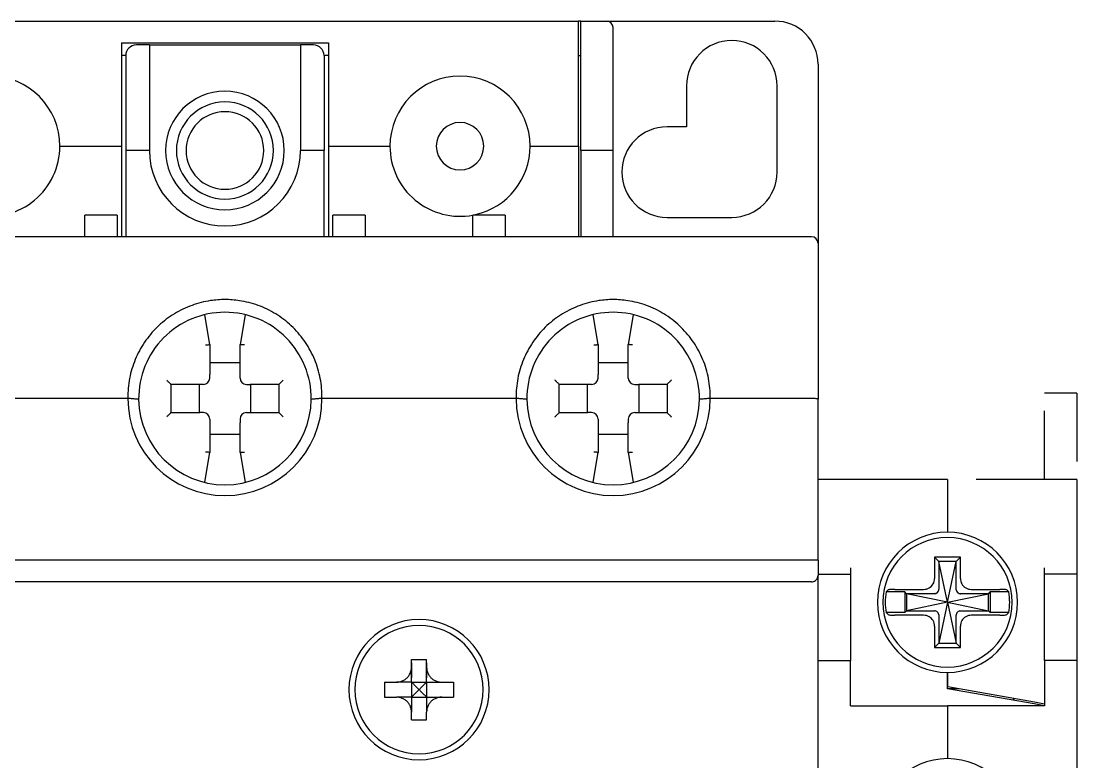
# Model space of a CAD drawing. Header units: millimetres. Extents: x 0 to 3804, y 0 to 2690.
# Drawn here: x 2038.83 to 2087.78, y 1949.36 to 1983.71 of the extents above; entities that cross this region are included whole.
import ezdxf

# ---------------------------------------------------------------- set-up
doc = ezdxf.new("R2010")
doc.units = ezdxf.units.MM
doc.linetypes.add('HIDDEN', pattern=[9.525, 6.35, -3.175])
doc.layers.add('도면층1', color=3, linetype='Continuous')
doc.layers.add('도면층2', color=3, linetype='HIDDEN')

msp = doc.modelspace()

# ---------------------------------------------------------------- linework, layer by layer
at = {"color": 7, "linetype": 'Continuous'}
for p, q in [((2056.925, 1954.105), (2057.625, 1954.105)), ((2056.925, 1953.755), (2056.925, 1954.105)), ((2057.625, 1953.755), (2057.625, 1954.105)), ((2056.925, 1953.955), (2056.925, 1953.255)), ((2056.925, 1953.055), (2056.925, 1953.755)), ((2057.625, 1953.955), (2057.625, 1953.255)), ((2057.625, 1953.055), (2057.625, 1953.755)), ((2055.675, 1953.055), (2056.225, 1953.055)), ((2055.675, 1953.055), (2055.675, 1952.355)), ((2056.925, 1953.055), (2056.225, 1953.055)), ((2056.925, 1953.055), (2057.625, 1953.055)), ((2056.925, 1953.055), (2056.925, 1952.355)), ((2057.625, 1953.055), (2058.325, 1953.055)), ((2057.625, 1953.055), (2057.625, 1952.355)), ((2058.325, 1953.055), (2058.875, 1953.055)), ((2058.875, 1953.055), (2058.875, 1952.355)), ((2055.675, 1952.355), (2056.225, 1952.355)), ((2056.925, 1952.355), (2056.225, 1952.355)), ((2056.925, 1952.355), (2057.625, 1952.355)), ((2057.625, 1952.355), (2058.325, 1952.355)), ((2058.325, 1952.355), (2058.875, 1952.355)), ((2056.925, 1951.305), (2056.925, 1951.655)), ((2057.625, 1951.305), (2057.625, 1951.655)), ((2056.925, 1951.305), (2057.625, 1951.305))]:
    msp.add_line(p, q, dxfattribs=at)
for radius, start, end in [(3.25, 0, 180), (2.975, 0, 180), (3.25, 180, 0), (2.975, 180, 0)]:
    msp.add_arc((2057.275, 1952.705), radius, start, end, dxfattribs=at)
for points, knots in [([(2056.225, 1953.055), (2056.279, 1953.055), (2056.386, 1953.067), (2056.536, 1953.119), (2056.669, 1953.202), (2056.779, 1953.312), (2056.862, 1953.445), (2056.914, 1953.595), (2056.925, 1953.702), (2056.925, 1953.755)], [0, 0, 0, 0, 0.161022, 0.318559, 0.472641, 0.627515, 0.781598, 0.939134, 1.100156, 1.100156, 1.100156, 1.100156]), ([(2057.625, 1953.755), (2057.625, 1953.702), (2057.637, 1953.595), (2057.689, 1953.445), (2057.772, 1953.312), (2057.882, 1953.202), (2058.015, 1953.119), (2058.165, 1953.067), (2058.272, 1953.055), (2058.325, 1953.055)], [0, 0, 0, 0, 0.161022, 0.318559, 0.472641, 0.627515, 0.781598, 0.939134, 1.100156, 1.100156, 1.100156, 1.100156]), ([(2056.925, 1953.055), (2056.964, 1953.017), (2057.041, 1952.94), (2057.157, 1952.823), (2057.236, 1952.745), (2057.275, 1952.705)], [0, 0, 0, 0, 0.1618825, 0.327047, 0.4949747, 0.4949747, 0.4949747, 0.4949747]), ([(2057.275, 1952.705), (2057.236, 1952.666), (2057.157, 1952.587), (2057.041, 1952.471), (2056.964, 1952.394), (2056.925, 1952.355)], [0, 0, 0, 0, 0.1679277, 0.3330923, 0.4949747, 0.4949747, 0.4949747, 0.4949747]), ([(2057.275, 1952.705), (2057.315, 1952.745), (2057.394, 1952.823), (2057.51, 1952.94), (2057.587, 1953.017), (2057.625, 1953.055)], [0, 0, 0, 0, 0.1679429, 0.3331074, 0.4949747, 0.4949747, 0.4949747, 0.4949747]), ([(2056.925, 1951.655), (2056.925, 1951.709), (2056.914, 1951.816), (2056.862, 1951.966), (2056.779, 1952.099), (2056.669, 1952.209), (2056.536, 1952.292), (2056.386, 1952.344), (2056.279, 1952.355), (2056.225, 1952.355)], [0, 0, 0, 0, 0.161022, 0.318559, 0.472641, 0.627515, 0.781598, 0.939134, 1.100156, 1.100156, 1.100156, 1.100156]), ([(2058.325, 1952.355), (2058.272, 1952.355), (2058.165, 1952.344), (2058.015, 1952.292), (2057.882, 1952.209), (2057.772, 1952.099), (2057.689, 1951.966), (2057.637, 1951.816), (2057.625, 1951.709), (2057.625, 1951.655)], [0, 0, 0, 0, 0.161022, 0.318559, 0.472641, 0.627515, 0.781598, 0.939134, 1.100156, 1.100156, 1.100156, 1.100156])]:
    msp.add_open_spline(points, degree=3, knots=knots, dxfattribs=at)
at = {"layer": '도면층1', "color": 7, "linetype": 'Continuous'}
for p, q in [((2031.875, 1983.705), (2064.675, 1983.705)), ((2064.675, 1977.905), (2064.675, 1983.705)), ((2064.775, 1983.705), (2064.675, 1983.705)), ((2064.775, 1977.905), (2064.775, 1983.705)), ((2064.775, 1983.705), (2065.975, 1983.705)), ((2065.975, 1983.705), (2073.775, 1983.705)), ((2066.275, 1977.705), (2066.275, 1983.405)), ((2043.475, 1982.705), (2043.475, 1977.905)), ((2043.475, 1982.705), (2044.175, 1982.705)), ((2044.175, 1982.705), (2044.775, 1982.705)), ((2044.775, 1982.605), (2044.175, 1982.605)), ((2044.775, 1982.705), (2051.775, 1982.705)), ((2044.775, 1982.605), (2044.775, 1977.705)), ((2044.775, 1982.605), (2051.775, 1982.605)), ((2051.775, 1982.705), (2052.375, 1982.705)), ((2052.375, 1982.605), (2051.775, 1982.605)), ((2051.775, 1982.605), (2051.775, 1977.705)), ((2052.375, 1982.705), (2053.075, 1982.705)), ((2053.075, 1982.705), (2053.075, 1977.905)), ((2043.675, 1982.105), (2043.475, 1982.105)), ((2043.675, 1982.105), (2043.675, 1977.705)), ((2052.875, 1982.105), (2052.875, 1977.705)), ((2053.075, 1982.105), (2052.875, 1982.105)), ((2064.675, 1982.105), (2064.775, 1982.105)), ((2075.775, 1981.705), (2075.775, 1973.405)), ((2069.675, 1980.705), (2069.675, 1978.805)), ((2073.875, 1976.705), (2073.875, 1980.705)), ((2069.675, 1978.805), (2068.775, 1978.805)), ((2040.625, 1977.905), (2043.475, 1977.905)), ((2043.475, 1977.905), (2043.475, 1973.705)), ((2044.775, 1977.705), (2043.675, 1977.705)), ((2043.675, 1977.705), (2043.675, 1973.705)), ((2052.875, 1977.705), (2051.775, 1977.705)), ((2052.875, 1973.705), (2052.875, 1977.705)), ((2053.075, 1977.905), (2055.925, 1977.905)), ((2053.075, 1977.905), (2053.075, 1973.705)), ((2062.425, 1977.905), (2064.675, 1977.905)), ((2064.675, 1977.905), (2064.675, 1977.705)), ((2064.675, 1977.705), (2064.675, 1973.705)), ((2064.775, 1977.705), (2064.775, 1977.905)), ((2066.275, 1977.705), (2064.775, 1977.705)), ((2064.775, 1977.705), (2064.775, 1973.705)), ((2066.275, 1973.705), (2066.275, 1977.705)), ((2041.775, 1973.705), (2041.775, 1974.705)), ((2043.275, 1974.705), (2041.775, 1974.705)), ((2043.275, 1974.705), (2043.275, 1973.705)), ((2053.275, 1973.705), (2053.275, 1974.705)), ((2054.775, 1974.705), (2053.275, 1974.705)), ((2054.775, 1974.705), (2054.775, 1973.705)), ((2059.775, 1973.705), (2059.775, 1974.705)), ((2061.275, 1974.705), (2059.775, 1974.705)), ((2061.275, 1974.705), (2061.275, 1973.705)), ((2068.775, 1974.605), (2071.775, 1974.605)), ((2075.475, 1973.705), (2021.075, 1973.705)), ((2075.775, 1973.405), (2075.775, 1966.179)), ((2075.775, 1973.405), (2075.775, 1966.179)), ((2047.575, 1968.705), (2047.344, 1970.081)), ((2049.207, 1970.081), (2048.975, 1968.705)), ((2065.575, 1968.705), (2065.344, 1970.081)), ((2067.207, 1970.081), (2066.975, 1968.705)), ((2047.575, 1968.705), (2047.575, 1967.326)), ((2047.575, 1968.705), (2047.575, 1967.326)), ((2048.975, 1967.326), (2048.975, 1968.705)), ((2048.975, 1967.326), (2048.975, 1968.705)), ((2065.575, 1968.705), (2065.575, 1967.326)), ((2065.575, 1968.705), (2065.575, 1967.326)), ((2066.975, 1967.326), (2066.975, 1968.705)), ((2066.975, 1967.326), (2066.975, 1968.705)), ((2048.975, 1967.855), (2047.575, 1967.855)), ((2066.975, 1967.855), (2065.575, 1967.855)), ((2047.575, 1967.155), (2047.575, 1967.326)), ((2048.975, 1967.155), (2048.975, 1967.326)), ((2065.575, 1967.155), (2065.575, 1967.326)), ((2066.975, 1967.155), (2066.975, 1967.326)), ((2047.105, 1966.855), (2045.775, 1966.855)), ((2047.105, 1966.855), (2045.775, 1966.855)), ((2045.775, 1965.555), (2045.775, 1966.855)), ((2047.075, 1966.855), (2047.075, 1965.555)), ((2047.275, 1966.855), (2047.105, 1966.855)), ((2049.275, 1966.855), (2049.446, 1966.855)), ((2050.775, 1966.855), (2049.446, 1966.855)), ((2050.775, 1966.855), (2049.446, 1966.855)), ((2049.475, 1965.555), (2049.475, 1966.855)), ((2050.775, 1966.855), (2050.775, 1965.555)), ((2063.775, 1965.555), (2063.775, 1966.855)), ((2065.105, 1966.855), (2063.775, 1966.855)), ((2065.105, 1966.855), (2063.775, 1966.855)), ((2065.075, 1966.855), (2065.075, 1965.555)), ((2065.275, 1966.855), (2065.105, 1966.855)), ((2067.275, 1966.855), (2067.446, 1966.855)), ((2068.775, 1966.855), (2067.446, 1966.855)), ((2068.775, 1966.855), (2067.446, 1966.855)), ((2067.475, 1965.555), (2067.475, 1966.855)), ((2068.775, 1966.855), (2068.775, 1965.555)), ((2043.775, 1966.205), (2034.775, 1966.205)), ((2061.775, 1966.205), (2052.775, 1966.205)), ((2075.475, 1966.205), (2070.775, 1966.205)), ((2075.775, 1958.705), (2075.775, 1966.179)), ((2045.775, 1965.555), (2047.105, 1965.555)), ((2045.775, 1965.555), (2047.105, 1965.555)), ((2047.275, 1965.555), (2047.105, 1965.555)), ((2049.275, 1965.555), (2049.446, 1965.555)), ((2049.446, 1965.555), (2050.775, 1965.555)), ((2049.446, 1965.555), (2050.775, 1965.555)), ((2063.775, 1965.555), (2065.105, 1965.555)), ((2063.775, 1965.555), (2065.105, 1965.555)), ((2065.275, 1965.555), (2065.105, 1965.555)), ((2067.275, 1965.555), (2067.446, 1965.555)), ((2067.446, 1965.555), (2068.775, 1965.555)), ((2067.446, 1965.555), (2068.775, 1965.555)), ((2047.575, 1965.255), (2047.575, 1965.085)), ((2047.575, 1965.085), (2047.575, 1963.705)), ((2047.575, 1965.085), (2047.575, 1963.705)), ((2048.975, 1965.255), (2048.975, 1965.085)), ((2048.975, 1963.705), (2048.975, 1965.085)), ((2048.975, 1963.705), (2048.975, 1965.085)), ((2065.575, 1965.255), (2065.575, 1965.085)), ((2065.575, 1965.085), (2065.575, 1963.705)), ((2065.575, 1965.085), (2065.575, 1963.705)), ((2066.975, 1965.255), (2066.975, 1965.085)), ((2066.975, 1963.705), (2066.975, 1965.085)), ((2066.975, 1963.705), (2066.975, 1965.085)), ((2047.575, 1964.555), (2048.975, 1964.555)), ((2065.575, 1964.555), (2066.975, 1964.555)), ((2047.344, 1962.329), (2047.575, 1963.705)), ((2048.975, 1963.705), (2049.207, 1962.329)), ((2065.344, 1962.329), (2065.575, 1963.705)), ((2066.975, 1963.705), (2067.207, 1962.329)), ((2081.775, 1962.455), (2075.775, 1962.455)), ((2081.775, 1962.455), (2081.775, 1960.005)), ((2081.775, 1962.455), (2081.775, 1960.005)), ((2087.775, 1962.455), (2087.775, 1958.355)), ((2075.775, 1958.705), (2020.775, 1958.705)), ((2075.775, 1958.705), (2075.775, 1958.005)), ((2081.375, 1958.655), (2081.175, 1958.855)), ((2081.175, 1958.855), (2081.175, 1957.86)), ((2082.375, 1958.855), (2081.175, 1958.855)), ((2081.775, 1956.755), (2081.375, 1958.655)), ((2082.175, 1958.655), (2081.375, 1958.655)), ((2081.375, 1958.655), (2081.375, 1957.357)), ((2081.775, 1956.755), (2082.175, 1958.655)), ((2082.175, 1958.655), (2082.375, 1958.855)), ((2082.175, 1957.357), (2082.175, 1958.655)), ((2082.375, 1957.86), (2082.375, 1958.855)), ((2075.775, 1958.055), (2077.275, 1958.055)), ((2075.775, 1944.379), (2075.775, 1958.005)), ((2077.275, 1958.355), (2077.275, 1958.055)), ((2077.275, 1958.055), (2077.275, 1954.055)), ((2086.275, 1958.055), (2086.275, 1958.355)), ((2087.775, 1958.055), (2086.275, 1958.055)), ((2086.275, 1954.055), (2086.275, 1958.055)), ((2087.775, 1958.355), (2087.775, 1958.055)), ((2087.775, 1958.055), (2087.775, 1954.055)), ((2075.475, 1957.705), (2021.075, 1957.705)), ((2079.795, 1957.235), (2078.929, 1957.235)), ((2079.342, 1957.355), (2080.671, 1957.355)), ((2079.795, 1957.235), (2079.795, 1956.275)), ((2079.875, 1957.155), (2079.795, 1957.235)), ((2081.775, 1956.755), (2079.875, 1957.155)), ((2081.173, 1957.155), (2079.875, 1957.155)), ((2079.875, 1957.155), (2079.875, 1956.355)), ((2081.775, 1956.755), (2083.675, 1957.155)), ((2083.675, 1957.155), (2082.377, 1957.155)), ((2082.88, 1957.355), (2084.209, 1957.355)), ((2083.675, 1957.155), (2083.755, 1957.235)), ((2083.675, 1956.355), (2083.675, 1957.155)), ((2083.755, 1957.235), (2083.755, 1956.275)), ((2084.622, 1957.235), (2083.755, 1957.235)), ((2081.775, 1956.755), (2079.875, 1956.355)), ((2081.775, 1956.755), (2081.375, 1954.855)), ((2081.775, 1956.755), (2082.175, 1954.855)), ((2081.775, 1956.755), (2083.675, 1956.355)), ((2079.795, 1956.275), (2078.929, 1956.275)), ((2080.671, 1956.155), (2079.342, 1956.155)), ((2079.875, 1956.355), (2079.795, 1956.275)), ((2079.875, 1956.355), (2081.173, 1956.355)), ((2081.375, 1956.153), (2081.375, 1954.855)), ((2082.175, 1954.855), (2082.175, 1956.153)), ((2082.377, 1956.355), (2083.675, 1956.355)), ((2084.209, 1956.155), (2082.88, 1956.155)), ((2083.675, 1956.355), (2083.755, 1956.275)), ((2084.622, 1956.275), (2083.755, 1956.275)), ((2081.175, 1955.65), (2081.175, 1954.655)), ((2082.375, 1954.655), (2082.375, 1955.65)), ((2081.375, 1954.855), (2081.175, 1954.655)), ((2081.175, 1954.655), (2082.375, 1954.655)), ((2081.375, 1954.855), (2082.175, 1954.855)), ((2082.175, 1954.855), (2082.375, 1954.655)), ((2056.925, 1954.105), (2057.625, 1954.105)), ((2056.925, 1953.755), (2056.925, 1954.105)), ((2057.625, 1953.755), (2057.625, 1954.105)), ((2056.925, 1953.055), (2056.925, 1953.755)), ((2057.625, 1953.055), (2057.625, 1953.755)), ((2075.775, 1954.055), (2077.275, 1954.055)), ((2077.275, 1951.955), (2077.275, 1954.055)), ((2087.775, 1954.055), (2086.275, 1954.055)), ((2086.275, 1954.055), (2086.275, 1951.955)), ((2087.775, 1954.055), (2087.775, 1907.355)), ((2081.775, 1952.849), (2081.775, 1953.505)), ((2081.775, 1953.505), (2081.775, 1952.849)), ((2055.675, 1953.055), (2055.675, 1952.355)), ((2055.675, 1953.055), (2056.225, 1953.055)), ((2056.925, 1953.055), (2056.225, 1953.055)), ((2056.925, 1953.055), (2057.625, 1953.055)), ((2056.925, 1953.055), (2056.925, 1952.355)), ((2057.625, 1953.055), (2057.625, 1952.355)), ((2057.625, 1953.055), (2058.325, 1953.055)), ((2058.325, 1953.055), (2058.875, 1953.055)), ((2058.875, 1953.055), (2058.875, 1952.355)), ((2081.775, 1952.749), (2081.775, 1952.849)), ((2081.775, 1952.849), (2081.793, 1952.846)), ((2081.775, 1952.755), (2082.306, 1952.755)), ((2085.791, 1952.041), (2081.775, 1952.749)), ((2081.793, 1952.846), (2085.808, 1952.138)), ((2055.675, 1952.355), (2056.225, 1952.355)), ((2056.925, 1952.355), (2056.225, 1952.355)), ((2056.925, 1952.355), (2057.625, 1952.355)), ((2056.925, 1952.355), (2056.925, 1951.655)), ((2057.625, 1952.355), (2058.325, 1952.355)), ((2057.625, 1952.355), (2057.625, 1951.655)), ((2058.325, 1952.355), (2058.875, 1952.355)), ((2085.808, 1952.138), (2086.275, 1952.055)), ((2056.925, 1951.305), (2056.925, 1951.655)), ((2057.625, 1951.305), (2057.625, 1951.655)), ((2077.275, 1951.955), (2081.775, 1951.955)), ((2081.775, 1951.955), (2081.775, 1949.505)), ((2081.775, 1951.955), (2081.775, 1949.505)), ((2086.275, 1951.955), (2081.775, 1951.955)), ((2086.258, 1951.958), (2085.791, 1952.041)), ((2056.925, 1951.305), (2057.625, 1951.305))]:
    msp.add_line(p, q, dxfattribs=at)
for centre, radius, start, end in [((2065.975, 1983.405), 0.3, 0, 90), ((2073.775, 1981.705), 2, 0, 90), ((2044.175, 1982.105), 0.5, 90, 180), ((2052.375, 1982.105), 0.5, 0, 90), ((2071.775, 1980.705), 2.1, 0, 180), ((2037.375, 1977.905), 3.25, 0, 180), ((2059.175, 1977.905), 3.25, 0, 180), ((2048.275, 1977.705), 2.75, 0, 180), ((2048.275, 1977.705), 2.25, 0, 180), ((2048.275, 1977.705), 1.8, 0, 180), ((2059.175, 1977.905), 1.1, 0, 180), ((2068.775, 1976.705), 2.1, 90, 270), ((2037.375, 1977.905), 3.25, 259.3577, 0), ((2048.275, 1977.705), 3.5, 180, 0), ((2048.275, 1977.705), 2.75, 180, 0), ((2048.275, 1977.705), 2.25, 180, 0), ((2048.275, 1977.705), 1.8, 180, 0), ((2059.175, 1977.905), 3.25, 180, 280.6423), ((2059.175, 1977.905), 1.1, 180, 0), ((2059.175, 1977.905), 3.25, 282.8571, 0), ((2071.775, 1976.705), 2.1, 270, 0), ((2059.175, 1977.905), 3.25, 280.6423, 282.8571), ((2075.475, 1973.405), 0.3, 0, 90), ((2048.275, 1966.205), 4, 90, 180.5582), ((2048.275, 1966.205), 4, 359.4428, 90), ((2066.275, 1966.205), 4, 90, 180.5582), ((2066.275, 1966.205), 4, 359.4428, 90), ((2047.275, 1967.155), 0.3, 270, 0), ((2047.275, 1967.155), 0.3, 270, 0), ((2049.275, 1967.155), 0.3, 180, 270), ((2049.275, 1967.155), 0.3, 180, 270), ((2065.275, 1967.155), 0.3, 270, 0), ((2065.275, 1967.155), 0.3, 270, 0), ((2067.275, 1967.155), 0.3, 180, 270), ((2067.275, 1967.155), 0.3, 180, 270), ((2048.275, 1966.205), 4.5, 180, 0), ((2048.275, 1966.205), 4, 180.5582, 270), ((2048.275, 1966.205), 4, 270, 359.4428), ((2066.275, 1966.205), 4.5, 180, 0), ((2066.275, 1966.205), 4, 180.5582, 270), ((2066.275, 1966.205), 4, 270, 359.4428), ((2047.275, 1965.255), 0.3, 0, 90), ((2047.275, 1965.255), 0.3, 0, 90), ((2049.275, 1965.255), 0.3, 90, 180), ((2049.275, 1965.255), 0.3, 90, 180), ((2065.275, 1965.255), 0.3, 0, 90), ((2065.275, 1965.255), 0.3, 0, 90), ((2067.275, 1965.255), 0.3, 90, 180), ((2067.275, 1965.255), 0.3, 90, 180), ((2081.775, 1956.755), 3.25, 90, 270), ((2081.775, 1956.755), 3.25, 270, 90), ((2081.775, 1956.755), 3, 0, 180), ((2081.775, 1956.755), 2.886, 170.427, 180), ((2081.775, 1956.755), 2.886, 0, 9.573), ((2081.775, 1956.755), 3, 180, 0), ((2081.775, 1956.755), 2.886, 180, 189.573), ((2081.775, 1956.755), 2.886, 350.427, 0), ((2085.275, 1952.019), 0.5, 144.6211, 157.1222), ((2081.775, 1946.255), 3.25, 90, 270), ((2081.775, 1946.255), 3.25, 270, 90)]:
    msp.add_arc(centre, radius, start, end, dxfattribs=at)
for points, knots in [([(2048.275, 1970.793), (2048.053, 1970.793), (2047.534, 1970.753), (2046.733, 1970.552), (2045.915, 1970.159), (2045.188, 1969.608), (2044.586, 1968.921), (2044.133, 1968.128), (2043.848, 1967.257), (2043.774, 1966.601), (2043.775, 1966.251), (2043.776, 1966.205)], [0, 0, 0, 0, 0.666683, 1.555472, 2.461017, 3.370722, 4.275631, 5.18091, 6.092917, 7.007321, 7.144067, 7.144067, 7.144067, 7.144067]), ([(2052.775, 1966.205), (2052.775, 1966.249), (2052.777, 1966.597), (2052.704, 1967.25), (2052.421, 1968.12), (2051.97, 1968.914), (2051.371, 1969.6), (2050.646, 1970.153), (2049.83, 1970.547), (2049.026, 1970.752), (2048.502, 1970.793), (2048.275, 1970.793)], [0, 0, 0, 0, 0.130937, 1.044186, 1.954991, 2.859112, 3.762926, 4.67151, 5.575891, 6.463527, 7.144069, 7.144069, 7.144069, 7.144069]), ([(2066.275, 1970.793), (2066.053, 1970.793), (2065.534, 1970.753), (2064.733, 1970.552), (2063.915, 1970.159), (2063.188, 1969.608), (2062.586, 1968.921), (2062.133, 1968.128), (2061.848, 1967.257), (2061.774, 1966.601), (2061.775, 1966.251), (2061.776, 1966.205)], [0, 0, 0, 0, 0.666683, 1.555472, 2.461017, 3.370722, 4.275631, 5.18091, 6.092917, 7.007321, 7.144067, 7.144067, 7.144067, 7.144067]), ([(2070.775, 1966.205), (2070.775, 1966.249), (2070.777, 1966.597), (2070.704, 1967.25), (2070.421, 1968.12), (2069.97, 1968.914), (2069.371, 1969.6), (2068.646, 1970.153), (2067.83, 1970.547), (2067.026, 1970.752), (2066.502, 1970.793), (2066.275, 1970.793)], [0, 0, 0, 0, 0.130937, 1.044186, 1.954991, 2.859112, 3.762926, 4.67151, 5.575891, 6.463527, 7.144069, 7.144069, 7.144069, 7.144069]), ([(2047.375, 1968.689), (2047.401, 1968.691), (2047.448, 1968.695), (2047.51, 1968.7), (2047.551, 1968.703), (2047.57, 1968.705), (2047.575, 1968.705)], [0, 0, 0, 0, 0.0766711, 0.1417776, 0.1853649, 0.2006966, 0.2006966, 0.2006966, 0.2006966]), ([(2049.175, 1968.689), (2049.15, 1968.691), (2049.103, 1968.695), (2049.041, 1968.7), (2049, 1968.703), (2048.981, 1968.705), (2048.975, 1968.705)], [0, 0, 0, 0, 0.0766711, 0.1417776, 0.1853649, 0.2006966, 0.2006966, 0.2006966, 0.2006966]), ([(2065.375, 1968.689), (2065.401, 1968.691), (2065.448, 1968.695), (2065.51, 1968.7), (2065.551, 1968.703), (2065.57, 1968.705), (2065.575, 1968.705)], [0, 0, 0, 0, 0.0766711, 0.1417776, 0.1853649, 0.2006966, 0.2006966, 0.2006966, 0.2006966]), ([(2067.175, 1968.689), (2067.15, 1968.691), (2067.103, 1968.695), (2067.041, 1968.7), (2067, 1968.703), (2066.981, 1968.705), (2066.975, 1968.705)], [0, 0, 0, 0, 0.0766711, 0.1417776, 0.1853649, 0.2006966, 0.2006966, 0.2006966, 0.2006966]), ([(2045.775, 1966.855), (2045.772, 1966.859), (2045.76, 1966.871), (2045.736, 1966.895), (2045.702, 1966.929), (2045.662, 1966.969), (2045.619, 1967.012), (2045.59, 1967.041), (2045.575, 1967.055)], [0, 0, 0, 0, 0.0149643, 0.0517887, 0.1018339, 0.1596822, 0.2213271, 0.2828427, 0.2828427, 0.2828427, 0.2828427]), ([(2050.975, 1967.055), (2050.961, 1967.041), (2050.932, 1967.012), (2050.889, 1966.969), (2050.849, 1966.929), (2050.815, 1966.895), (2050.791, 1966.871), (2050.779, 1966.859), (2050.775, 1966.855)], [0, 0, 0, 0, 0.0615156, 0.1231606, 0.1810088, 0.231054, 0.2678784, 0.2828427, 0.2828427, 0.2828427, 0.2828427]), ([(2063.775, 1966.855), (2063.772, 1966.859), (2063.76, 1966.871), (2063.736, 1966.895), (2063.702, 1966.929), (2063.662, 1966.969), (2063.619, 1967.012), (2063.59, 1967.041), (2063.575, 1967.055)], [0, 0, 0, 0, 0.0149643, 0.0517887, 0.1018339, 0.1596822, 0.2213271, 0.2828427, 0.2828427, 0.2828427, 0.2828427]), ([(2068.975, 1967.055), (2068.961, 1967.041), (2068.932, 1967.012), (2068.889, 1966.969), (2068.849, 1966.929), (2068.815, 1966.895), (2068.791, 1966.871), (2068.779, 1966.859), (2068.775, 1966.855)], [0, 0, 0, 0, 0.0615156, 0.1231606, 0.1810088, 0.231054, 0.2678784, 0.2828427, 0.2828427, 0.2828427, 0.2828427]), ([(2044.276, 1966.166), (2044.221, 1966.172), (2044.11, 1966.181), (2043.944, 1966.198), (2043.832, 1966.201), (2043.775, 1966.205)], [0, 0, 0, 0, 0.165564, 0.3328837, 0.5017573, 0.5017573, 0.5017573, 0.5017573]), ([(2052.775, 1966.205), (2052.719, 1966.201), (2052.607, 1966.198), (2052.441, 1966.181), (2052.33, 1966.172), (2052.275, 1966.166)], [0, 0, 0, 0, 0.168819, 0.3361386, 0.5017611, 0.5017611, 0.5017611, 0.5017611]), ([(2062.276, 1966.166), (2062.221, 1966.172), (2062.11, 1966.181), (2061.944, 1966.198), (2061.832, 1966.201), (2061.775, 1966.205)], [0, 0, 0, 0, 0.165564, 0.3328837, 0.5017573, 0.5017573, 0.5017573, 0.5017573]), ([(2070.775, 1966.205), (2070.719, 1966.201), (2070.607, 1966.198), (2070.441, 1966.181), (2070.33, 1966.172), (2070.275, 1966.166)], [0, 0, 0, 0, 0.168819, 0.3361386, 0.5017611, 0.5017611, 0.5017611, 0.5017611]), ([(2075.775, 1966.179), (2075.775, 1966.187), (2075.731, 1966.19), (2075.682, 1966.201), (2075.583, 1966.204), (2075.514, 1966.205), (2075.475, 1966.205)], [0, 0, 0, 0, 0.0248578, 0.0903121, 0.1878135, 0.3028517, 0.3028517, 0.3028517, 0.3028517]), ([(2045.575, 1965.355), (2045.59, 1965.37), (2045.619, 1965.399), (2045.662, 1965.442), (2045.702, 1965.481), (2045.736, 1965.516), (2045.76, 1965.54), (2045.772, 1965.552), (2045.775, 1965.555)], [0, 0, 0, 0, 0.0615156, 0.1231606, 0.1810088, 0.231054, 0.2678784, 0.2828427, 0.2828427, 0.2828427, 0.2828427]), ([(2050.775, 1965.555), (2050.779, 1965.552), (2050.791, 1965.54), (2050.815, 1965.516), (2050.849, 1965.481), (2050.889, 1965.442), (2050.932, 1965.399), (2050.961, 1965.37), (2050.975, 1965.355)], [0, 0, 0, 0, 0.0149643, 0.0517887, 0.1018339, 0.1596822, 0.2213271, 0.2828427, 0.2828427, 0.2828427, 0.2828427]), ([(2063.575, 1965.355), (2063.59, 1965.37), (2063.619, 1965.399), (2063.662, 1965.442), (2063.702, 1965.481), (2063.736, 1965.516), (2063.76, 1965.54), (2063.772, 1965.552), (2063.775, 1965.555)], [0, 0, 0, 0, 0.0615157, 0.1231606, 0.1810088, 0.231054, 0.2678784, 0.2828427, 0.2828427, 0.2828427, 0.2828427]), ([(2068.775, 1965.555), (2068.779, 1965.552), (2068.791, 1965.54), (2068.815, 1965.516), (2068.849, 1965.481), (2068.889, 1965.442), (2068.932, 1965.399), (2068.961, 1965.37), (2068.975, 1965.355)], [0, 0, 0, 0, 0.0149643, 0.0517887, 0.1018339, 0.1596822, 0.2213271, 0.2828427, 0.2828427, 0.2828427, 0.2828427]), ([(2047.575, 1963.705), (2047.57, 1963.706), (2047.551, 1963.707), (2047.51, 1963.711), (2047.448, 1963.716), (2047.401, 1963.72), (2047.375, 1963.722)], [0, 0, 0, 0, 0.0153317, 0.058919, 0.1240255, 0.2006966, 0.2006966, 0.2006966, 0.2006966]), ([(2048.975, 1963.705), (2048.981, 1963.706), (2049, 1963.707), (2049.041, 1963.711), (2049.103, 1963.716), (2049.15, 1963.72), (2049.175, 1963.722)], [0, 0, 0, 0, 0.0153317, 0.058919, 0.1240255, 0.2006966, 0.2006966, 0.2006966, 0.2006966]), ([(2065.575, 1963.705), (2065.57, 1963.706), (2065.551, 1963.707), (2065.51, 1963.711), (2065.448, 1963.716), (2065.401, 1963.72), (2065.375, 1963.722)], [0, 0, 0, 0, 0.0153317, 0.058919, 0.1240255, 0.2006966, 0.2006966, 0.2006966, 0.2006966]), ([(2066.975, 1963.705), (2066.981, 1963.706), (2067, 1963.707), (2067.041, 1963.711), (2067.103, 1963.716), (2067.15, 1963.72), (2067.175, 1963.722)], [0, 0, 0, 0, 0.0153317, 0.058919, 0.1240255, 0.2006966, 0.2006966, 0.2006966, 0.2006966]), ([(2075.475, 1957.705), (2075.506, 1957.705), (2075.569, 1957.715), (2075.653, 1957.757), (2075.72, 1957.823), (2075.765, 1957.908), (2075.775, 1957.972), (2075.775, 1958.005)], [0, 0, 0, 0, 0.0931303, 0.1862659, 0.2768279, 0.3704977, 0.4692985, 0.4692985, 0.4692985, 0.4692985]), ([(2080.671, 1957.355), (2080.758, 1957.355), (2080.936, 1957.4), (2081.13, 1957.594), (2081.175, 1957.772), (2081.175, 1957.86)], [0, 0, 0, 0, 0.2633827, 0.5223901, 0.7862196, 0.7862196, 0.7862196, 0.7862196]), ([(2082.375, 1957.86), (2082.375, 1957.772), (2082.42, 1957.594), (2082.614, 1957.4), (2082.792, 1957.355), (2082.88, 1957.355)], [0, 0, 0, 0, 0.2633387, 0.5224242, 0.7862196, 0.7862196, 0.7862196, 0.7862196]), ([(2079.029, 1957.328), (2079.018, 1957.318), (2078.996, 1957.297), (2078.962, 1957.266), (2078.94, 1957.246), (2078.929, 1957.235)], [0, 0, 0, 0, 0.0455378, 0.0909437, 0.1362268, 0.1362268, 0.1362268, 0.1362268]), ([(2079.342, 1957.355), (2079.293, 1957.355), (2079.204, 1957.355), (2079.104, 1957.342), (2079.042, 1957.34), (2079.029, 1957.328)], [0, 0, 0, 0, 0.1476378, 0.2614907, 0.3149616, 0.3149616, 0.3149616, 0.3149616]), ([(2081.198, 1957.157), (2081.195, 1957.157), (2081.19, 1957.156), (2081.182, 1957.155), (2081.176, 1957.155), (2081.173, 1957.155)], [0, 0, 0, 0, 0.00795294, 0.0160539, 0.02427723, 0.02427723, 0.02427723, 0.02427723]), ([(2081.198, 1957.157), (2081.227, 1957.161), (2081.284, 1957.183), (2081.348, 1957.247), (2081.37, 1957.304), (2081.374, 1957.333)], [0, 0, 0, 0, 0.0874412, 0.1770622, 0.2645034, 0.2645034, 0.2645034, 0.2645034]), ([(2081.374, 1957.333), (2081.374, 1957.336), (2081.375, 1957.341), (2081.375, 1957.349), (2081.375, 1957.355), (2081.375, 1957.357)], [0, 0, 0, 0, 0.00795294, 0.0160539, 0.02427723, 0.02427723, 0.02427723, 0.02427723]), ([(2082.177, 1957.333), (2082.177, 1957.336), (2082.176, 1957.341), (2082.176, 1957.349), (2082.175, 1957.355), (2082.175, 1957.357)], [0, 0, 0, 0, 0.00795294, 0.0160539, 0.02427723, 0.02427723, 0.02427723, 0.02427723]), ([(2082.177, 1957.333), (2082.181, 1957.304), (2082.203, 1957.247), (2082.267, 1957.183), (2082.324, 1957.161), (2082.353, 1957.157)], [0, 0, 0, 0, 0.0874412, 0.1770622, 0.2645034, 0.2645034, 0.2645034, 0.2645034]), ([(2082.353, 1957.157), (2082.356, 1957.157), (2082.361, 1957.156), (2082.369, 1957.155), (2082.375, 1957.155), (2082.377, 1957.155)], [0, 0, 0, 0, 0.00795294, 0.01605389, 0.02427723, 0.02427723, 0.02427723, 0.02427723]), ([(2084.522, 1957.328), (2084.508, 1957.34), (2084.447, 1957.342), (2084.347, 1957.355), (2084.258, 1957.355), (2084.209, 1957.355)], [0, 0, 0, 0, 0.0534709, 0.1673238, 0.3149616, 0.3149616, 0.3149616, 0.3149616]), ([(2084.622, 1957.235), (2084.611, 1957.246), (2084.589, 1957.266), (2084.555, 1957.297), (2084.533, 1957.318), (2084.522, 1957.328)], [0, 0, 0, 0, 0.0452818, 0.0906877, 0.1362268, 0.1362268, 0.1362268, 0.1362268]), ([(2078.929, 1956.275), (2078.94, 1956.265), (2078.962, 1956.244), (2078.996, 1956.213), (2079.018, 1956.193), (2079.029, 1956.183)], [0, 0, 0, 0, 0.0452818, 0.0906877, 0.1362268, 0.1362268, 0.1362268, 0.1362268]), ([(2079.029, 1956.183), (2079.042, 1956.171), (2079.104, 1956.169), (2079.204, 1956.155), (2079.293, 1956.155), (2079.342, 1956.155)], [0, 0, 0, 0, 0.0534709, 0.1673238, 0.3149616, 0.3149616, 0.3149616, 0.3149616]), ([(2081.175, 1955.65), (2081.175, 1955.738), (2081.131, 1955.916), (2080.937, 1956.11), (2080.758, 1956.155), (2080.671, 1956.155)], [0, 0, 0, 0, 0.2633384, 0.5224244, 0.7862196, 0.7862196, 0.7862196, 0.7862196]), ([(2081.198, 1956.354), (2081.195, 1956.354), (2081.19, 1956.355), (2081.182, 1956.355), (2081.176, 1956.355), (2081.173, 1956.355)], [0, 0, 0, 0, 0.00795294, 0.0160539, 0.02427723, 0.02427723, 0.02427723, 0.02427723]), ([(2081.374, 1956.178), (2081.37, 1956.206), (2081.348, 1956.264), (2081.284, 1956.327), (2081.227, 1956.35), (2081.198, 1956.354)], [0, 0, 0, 0, 0.0874412, 0.1770622, 0.2645034, 0.2645034, 0.2645034, 0.2645034]), ([(2081.374, 1956.178), (2081.374, 1956.175), (2081.375, 1956.17), (2081.375, 1956.162), (2081.375, 1956.156), (2081.375, 1956.153)], [0, 0, 0, 0, 0.00795294, 0.0160539, 0.02427723, 0.02427723, 0.02427723, 0.02427723]), ([(2082.177, 1956.178), (2082.177, 1956.175), (2082.176, 1956.17), (2082.176, 1956.162), (2082.175, 1956.156), (2082.175, 1956.153)], [0, 0, 0, 0, 0.00795294, 0.0160539, 0.02427723, 0.02427723, 0.02427723, 0.02427723]), ([(2082.353, 1956.354), (2082.324, 1956.35), (2082.267, 1956.327), (2082.203, 1956.264), (2082.181, 1956.206), (2082.177, 1956.178)], [0, 0, 0, 0, 0.0874412, 0.1770622, 0.2645034, 0.2645034, 0.2645034, 0.2645034]), ([(2082.353, 1956.354), (2082.356, 1956.354), (2082.361, 1956.355), (2082.369, 1956.355), (2082.375, 1956.355), (2082.377, 1956.355)], [0, 0, 0, 0, 0.00795294, 0.01605389, 0.02427723, 0.02427723, 0.02427723, 0.02427723]), ([(2082.88, 1956.155), (2082.793, 1956.155), (2082.615, 1956.11), (2082.42, 1955.917), (2082.375, 1955.738), (2082.375, 1955.65)], [0, 0, 0, 0, 0.2632905, 0.5224615, 0.7862195, 0.7862195, 0.7862195, 0.7862195]), ([(2084.209, 1956.155), (2084.258, 1956.155), (2084.347, 1956.155), (2084.447, 1956.169), (2084.508, 1956.171), (2084.522, 1956.183)], [0, 0, 0, 0, 0.1476378, 0.2614907, 0.3149616, 0.3149616, 0.3149616, 0.3149616]), ([(2084.522, 1956.183), (2084.533, 1956.193), (2084.555, 1956.213), (2084.589, 1956.244), (2084.611, 1956.265), (2084.622, 1956.275)], [0, 0, 0, 0, 0.0455378, 0.0909437, 0.1362268, 0.1362268, 0.1362268, 0.1362268]), ([(2056.225, 1953.055), (2056.279, 1953.055), (2056.386, 1953.067), (2056.536, 1953.119), (2056.669, 1953.202), (2056.779, 1953.312), (2056.862, 1953.445), (2056.914, 1953.595), (2056.925, 1953.702), (2056.925, 1953.755)], [0, 0, 0, 0, 0.161022, 0.318559, 0.472641, 0.627515, 0.781598, 0.939134, 1.100156, 1.100156, 1.100156, 1.100156]), ([(2057.625, 1953.755), (2057.625, 1953.702), (2057.637, 1953.595), (2057.689, 1953.445), (2057.772, 1953.312), (2057.882, 1953.202), (2058.015, 1953.119), (2058.165, 1953.067), (2058.272, 1953.055), (2058.325, 1953.055)], [0, 0, 0, 0, 0.161022, 0.318559, 0.472641, 0.627515, 0.781598, 0.939134, 1.100156, 1.100156, 1.100156, 1.100156]), ([(2056.925, 1953.055), (2056.964, 1953.017), (2057.041, 1952.94), (2057.157, 1952.823), (2057.236, 1952.745), (2057.275, 1952.705)], [0, 0, 0, 0, 0.1618825, 0.327047, 0.4949747, 0.4949747, 0.4949747, 0.4949747]), ([(2057.275, 1952.705), (2057.236, 1952.666), (2057.157, 1952.587), (2057.041, 1952.471), (2056.964, 1952.394), (2056.925, 1952.355)], [0, 0, 0, 0, 0.1679277, 0.3330923, 0.4949747, 0.4949747, 0.4949747, 0.4949747]), ([(2057.275, 1952.705), (2057.315, 1952.745), (2057.394, 1952.823), (2057.51, 1952.94), (2057.587, 1953.017), (2057.625, 1953.055)], [0, 0, 0, 0, 0.1679429, 0.3331074, 0.4949747, 0.4949747, 0.4949747, 0.4949747]), ([(2057.625, 1952.355), (2057.587, 1952.394), (2057.51, 1952.471), (2057.394, 1952.587), (2057.315, 1952.666), (2057.275, 1952.705)], [0, 0, 0, 0, 0.1618624, 0.3270268, 0.4949747, 0.4949747, 0.4949747, 0.4949747]), ([(2056.925, 1951.655), (2056.925, 1951.709), (2056.914, 1951.816), (2056.862, 1951.966), (2056.779, 1952.099), (2056.669, 1952.209), (2056.536, 1952.292), (2056.386, 1952.344), (2056.279, 1952.355), (2056.225, 1952.355)], [0, 0, 0, 0, 0.161022, 0.318559, 0.472641, 0.627515, 0.781598, 0.939134, 1.100156, 1.100156, 1.100156, 1.100156]), ([(2058.325, 1952.355), (2058.272, 1952.355), (2058.165, 1952.344), (2058.015, 1952.292), (2057.882, 1952.209), (2057.772, 1952.099), (2057.689, 1951.966), (2057.637, 1951.816), (2057.625, 1951.709), (2057.625, 1951.655)], [0, 0, 0, 0, 0.161022, 0.318558, 0.472641, 0.627515, 0.781598, 0.939134, 1.100156, 1.100156, 1.100156, 1.100156])]:
    msp.add_open_spline(points, degree=3, knots=knots, dxfattribs=at)
at = {"layer": '도면층2', "color": 7, "ltscale": 0.5}
for p, q in [((2087.775, 1966.455), (2086.275, 1966.455)), ((2086.275, 1962.455), (2086.275, 1966.455)), ((2087.775, 1966.455), (2087.775, 1962.455)), ((2086.275, 1962.455), (2081.775, 1962.455)), ((2087.775, 1962.455), (2086.275, 1962.455))]:
    msp.add_line(p, q, dxfattribs=at)

doc.saveas('drawing.dxf')
